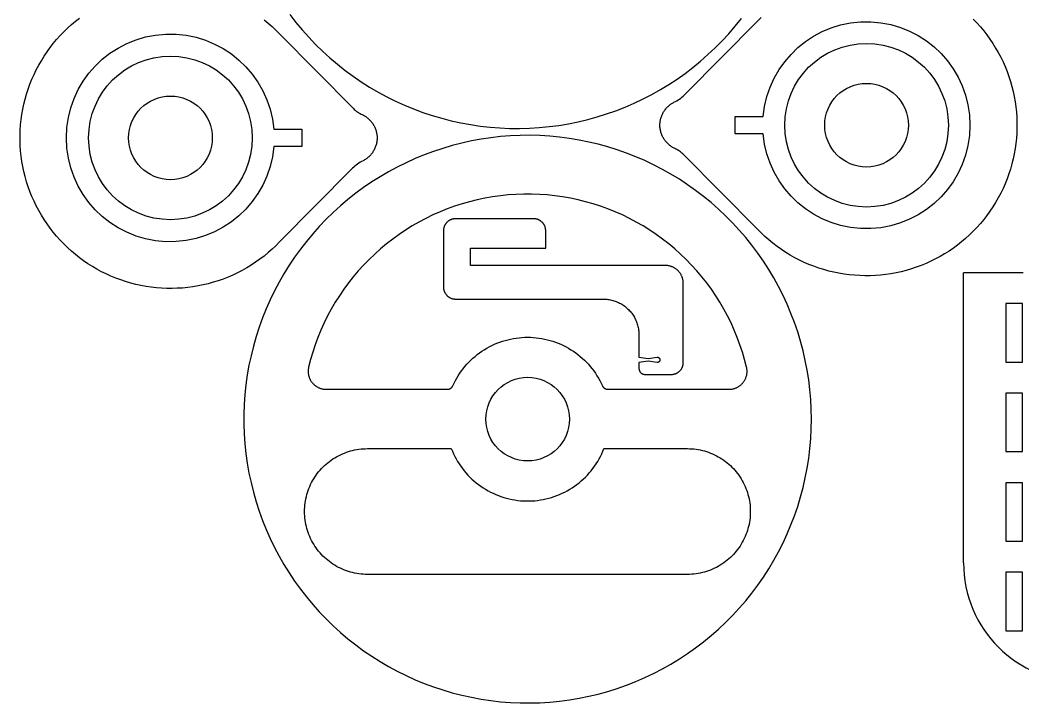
# Model space of a CAD drawing. Header units: millimetres. Extents: x 109 to 637, y -117 to 231.
# Drawn here: x 108.9 to 276.7, y -110.6 to 3.7 of the extents above; entities that cross this region are included whole.
import ezdxf

# ---------------------------------------------------------------- set-up
doc = ezdxf.new("R2010")
doc.units = ezdxf.units.MM
doc.header["$MEASUREMENT"] = 0
doc.layers.add('Default', color=18, linetype='Continuous', true_color=0x000000)

msp = doc.modelspace()

# ---------------------------------------------------------------- linework, layer by layer
for p, q in [((266.78, -87.11), (266.78, -38.61)), ((276.78, -38.61), (266.78, -38.61)), ((276.68, -43.71), (273.88, -43.71)), ((273.88, -43.71), (273.88, -53.51)), ((276.68, -53.51), (276.68, -43.71)), ((273.88, -53.51), (276.68, -53.51)), ((276.68, -58.71), (273.88, -58.71)), ((273.88, -58.71), (273.88, -68.51)), ((276.68, -68.51), (276.68, -58.71)), ((273.88, -68.51), (276.68, -68.51)), ((276.68, -73.71), (273.88, -73.71)), ((273.88, -73.71), (273.88, -83.51)), ((276.68, -83.51), (276.68, -73.71)), ((273.88, -83.51), (276.68, -83.51)), ((276.68, -88.71), (273.88, -88.71)), ((273.88, -88.71), (273.88, -98.51)), ((276.68, -98.51), (276.68, -88.71)), ((273.88, -98.51), (276.68, -98.51))]:
    msp.add_line(p, q)
msp.add_arc((286.78, -87.11), 20, 180, 270)
at = {"layer": 'Default'}
for p, q in [((154.02, 4.63), (155.03, 3.32)), ((228.57, 2.69), (229.6, 3.97)), ((155.03, 3.32), (156.09, 2.06)), ((156.09, 2.06), (157.19, 0.83)), ((227.49, 1.44), (228.57, 2.69)), ((157.19, 0.83), (158.33, -0.36)), ((225.21, -0.94), (226.37, 0.23)), ((226.37, 0.23), (227.49, 1.44)), ((158.33, -0.36), (159.51, -1.51)), ((159.51, -1.51), (160.73, -2.62)), ((224.01, -2.07), (225.21, -0.94)), ((160.73, -2.62), (161.99, -3.69)), ((221.49, -4.2), (222.77, -3.16)), ((222.77, -3.16), (224.01, -2.07)), ((161.99, -3.69), (163.28, -4.71)), ((163.28, -4.71), (164.61, -5.69)), ((220.18, -5.2), (221.49, -4.2)), ((164.61, -5.69), (165.97, -6.62)), ((165.97, -6.62), (167.36, -7.5)), ((217.46, -7.06), (218.83, -6.16)), ((218.83, -6.16), (220.18, -5.2)), ((167.36, -7.5), (168.79, -8.33)), ((168.79, -8.33), (170.24, -9.11)), ((214.61, -8.73), (216.05, -7.92)), ((216.05, -7.92), (217.46, -7.06)), ((170.24, -9.11), (171.72, -9.84)), ((171.72, -9.84), (173.22, -10.52)), ((211.66, -10.19), (213.15, -9.48)), ((213.15, -9.48), (214.61, -8.73)), ((173.22, -10.52), (174.74, -11.15)), ((174.74, -11.15), (176.29, -11.73)), ((176.29, -11.73), (177.85, -12.25)), ((207.05, -11.99), (208.61, -11.45)), ((208.61, -11.45), (210.14, -10.85)), ((210.14, -10.85), (211.66, -10.19)), ((177.85, -12.25), (179.44, -12.71)), ((179.44, -12.71), (181.03, -13.12)), ((181.03, -13.12), (182.64, -13.48)), ((200.67, -13.63), (202.29, -13.31)), ((202.29, -13.31), (203.89, -12.93)), ((203.89, -12.93), (205.48, -12.49)), ((205.48, -12.49), (207.05, -11.99)), ((182.64, -13.48), (184.26, -13.78)), ((184.26, -13.78), (185.89, -14.02)), ((185.89, -14.02), (187.53, -14.21)), ((187.53, -14.21), (189.18, -14.33)), ((189.18, -14.33), (190.82, -14.41)), ((190.82, -14.41), (192.47, -14.42)), ((192.47, -14.42), (194.12, -14.38)), ((194.12, -14.38), (195.77, -14.28)), ((195.77, -14.28), (197.41, -14.12)), ((197.41, -14.12), (199.04, -13.91)), ((199.04, -13.91), (200.67, -13.63)), ((184.41, -16.52), (182.8, -16.87)), ((186.03, -16.22), (184.41, -16.52)), ((187.66, -15.97), (186.03, -16.22)), ((189.3, -15.79), (187.66, -15.97)), ((190.94, -15.66), (189.3, -15.79)), ((192.59, -15.59), (190.94, -15.66)), ((194.24, -15.57), (192.59, -15.59)), ((195.89, -15.62), (194.24, -15.57)), ((197.53, -15.72), (195.89, -15.62)), ((199.17, -15.87), (197.53, -15.72)), ((200.81, -16.09), (199.17, -15.87)), ((202.43, -16.36), (200.81, -16.09)), ((204.05, -16.69), (202.43, -16.36)), ((205.65, -17.07), (204.05, -16.69)), ((178.05, -18.27), (176.51, -18.84)), ((179.62, -17.75), (178.05, -18.27)), ((181.2, -17.28), (179.62, -17.75)), ((182.8, -16.87), (181.2, -17.28)), ((207.24, -17.51), (205.65, -17.07)), ((208.82, -18), (207.24, -17.51)), ((210.37, -18.55), (208.82, -18)), ((174.98, -19.47), (173.48, -20.15)), ((176.51, -18.84), (174.98, -19.47)), ((211.91, -19.15), (210.37, -18.55)), ((213.42, -19.8), (211.91, -19.15)), ((214.91, -20.51), (213.42, -19.8)), ((170.55, -21.66), (169.13, -22.5)), ((172, -20.88), (170.55, -21.66)), ((173.48, -20.15), (172, -20.88)), ((216.38, -21.27), (214.91, -20.51)), ((217.81, -22.07), (216.38, -21.27)), ((167.74, -23.38), (166.37, -24.31)), ((169.13, -22.5), (167.74, -23.38)), ((219.22, -22.93), (217.81, -22.07)), ((220.6, -23.84), (219.22, -22.93)), ((166.37, -24.31), (165.05, -25.28)), ((221.95, -24.79), (220.6, -23.84)), ((223.26, -25.79), (221.95, -24.79)), ((163.75, -26.31), (162.49, -27.37)), ((165.05, -25.28), (163.75, -26.31)), ((184.12, -26.68), (182.86, -27.04)), ((185.39, -26.36), (184.12, -26.68)), ((186.67, -26.09), (185.39, -26.36)), ((187.96, -25.86), (186.67, -26.09)), ((189.26, -25.68), (187.96, -25.86)), ((190.56, -25.55), (189.26, -25.68)), ((191.86, -25.46), (190.56, -25.55)), ((193.17, -25.41), (191.86, -25.46)), ((194.48, -25.41), (193.17, -25.41)), ((195.79, -25.46), (194.48, -25.41)), ((197.09, -25.55), (195.79, -25.46)), ((198.4, -25.68), (197.09, -25.55)), ((199.69, -25.86), (198.4, -25.68)), ((200.98, -26.09), (199.69, -25.86)), ((202.26, -26.36), (200.98, -26.09)), ((203.53, -26.68), (202.26, -26.36)), ((204.79, -27.04), (203.53, -26.68)), ((224.53, -26.83), (223.26, -25.79)), ((225.77, -27.92), (224.53, -26.83)), ((161.27, -28.48), (160.09, -29.63)), ((162.49, -27.37), (161.27, -28.48)), ((179.17, -28.37), (177.97, -28.9)), ((180.38, -27.89), (179.17, -28.37)), ((181.61, -27.44), (180.38, -27.89)), ((182.86, -27.04), (181.61, -27.44)), ((206.04, -27.44), (204.79, -27.04)), ((207.27, -27.89), (206.04, -27.44)), ((208.48, -28.37), (207.27, -27.89)), ((209.68, -28.9), (208.48, -28.37)), ((226.97, -29.05), (225.77, -27.92)), ((160.09, -29.63), (158.95, -30.82)), ((175.64, -30.09), (174.5, -30.74)), ((176.8, -29.47), (175.64, -30.09)), ((177.97, -28.9), (176.8, -29.47)), ((210.86, -29.47), (209.68, -28.9)), ((212.01, -30.09), (210.86, -29.47)), ((213.15, -30.74), (212.01, -30.09)), ((228.13, -30.22), (226.97, -29.05)), ((158.95, -30.82), (157.85, -32.05)), ((173.39, -31.43), (172.3, -32.16)), ((174.5, -30.74), (173.39, -31.43)), ((214.26, -31.43), (213.15, -30.74)), ((215.35, -32.16), (214.26, -31.43)), ((229.25, -31.43), (228.13, -30.22)), ((230.33, -32.68), (229.25, -31.43)), ((156.8, -33.32), (155.79, -34.62)), ((157.85, -32.05), (156.8, -33.32)), ((171.24, -32.93), (170.21, -33.73)), ((172.3, -32.16), (171.24, -32.93)), ((216.41, -32.93), (215.35, -32.16)), ((217.44, -33.73), (216.41, -32.93)), ((231.36, -33.97), (230.33, -32.68)), ((155.79, -34.62), (154.82, -35.96)), ((169.2, -34.57), (168.23, -35.44)), ((170.21, -33.73), (169.2, -34.57)), ((218.45, -34.57), (217.44, -33.73)), ((219.42, -35.44), (218.45, -34.57)), ((232.35, -35.29), (231.36, -33.97)), ((154.82, -35.96), (153.91, -37.33)), ((167.28, -36.34), (166.37, -37.28)), ((168.23, -35.44), (167.28, -36.34)), ((220.37, -36.34), (219.42, -35.44)), ((221.28, -37.28), (220.37, -36.34)), ((233.29, -36.64), (232.35, -35.29)), ((234.19, -38.03), (233.29, -36.64)), ((153.91, -37.33), (153.04, -38.73)), ((165.49, -38.25), (164.65, -39.25)), ((166.37, -37.28), (165.49, -38.25)), ((222.16, -38.25), (221.28, -37.28)), ((223, -39.25), (222.16, -38.25)), ((235.03, -39.44), (234.19, -38.03)), ((152.22, -40.16), (151.45, -41.62)), ((153.04, -38.73), (152.22, -40.16)), ((163.84, -40.28), (163.06, -41.34)), ((164.65, -39.25), (163.84, -40.28)), ((223.81, -40.28), (223, -39.25)), ((224.59, -41.34), (223.81, -40.28)), ((235.83, -40.89), (235.03, -39.44)), ((151.45, -41.62), (150.73, -43.1)), ((163.06, -41.34), (162.33, -42.42)), ((225.33, -42.42), (224.59, -41.34)), ((236.57, -42.36), (235.83, -40.89)), ((150.73, -43.1), (150.06, -44.61)), ((161.63, -43.52), (160.97, -44.66)), ((162.33, -42.42), (161.63, -43.52)), ((226.02, -43.52), (225.33, -42.42)), ((226.68, -44.66), (226.02, -43.52)), ((237.26, -43.85), (236.57, -42.36)), ((150.06, -44.61), (149.45, -46.14)), ((160.97, -44.66), (160.35, -45.81)), ((227.3, -45.81), (226.68, -44.66)), ((237.9, -45.37), (237.26, -43.85)), ((149.45, -46.14), (148.89, -47.69)), ((159.77, -46.98), (159.23, -48.17)), ((160.35, -45.81), (159.77, -46.98)), ((227.88, -46.98), (227.3, -45.81)), ((228.42, -48.17), (227.88, -46.98)), ((238.49, -46.91), (237.9, -45.37)), ((239.03, -48.47), (238.49, -46.91)), ((148.89, -47.69), (148.38, -49.26)), ((159.23, -48.17), (158.73, -49.39)), ((228.92, -49.39), (228.42, -48.17)), ((239.51, -50.05), (239.03, -48.47)), ((148.38, -49.26), (147.93, -50.85)), ((158.73, -49.39), (158.28, -50.61)), ((188.7, -50.37), (189.15, -50.2)), ((189.15, -50.2), (189.6, -50.04)), ((189.6, -50.04), (190.05, -49.9)), ((190.05, -49.9), (190.52, -49.78)), ((190.52, -49.78), (190.98, -49.67)), ((190.98, -49.67), (191.45, -49.58)), ((191.45, -49.58), (191.92, -49.51)), ((191.92, -49.51), (192.4, -49.45)), ((192.4, -49.45), (192.87, -49.41)), ((192.87, -49.41), (193.35, -49.38)), ((193.35, -49.38), (193.83, -49.37)), ((193.83, -49.37), (194.3, -49.38)), ((194.3, -49.38), (194.78, -49.41)), ((194.78, -49.41), (195.26, -49.45)), ((195.26, -49.45), (195.73, -49.51)), ((195.73, -49.51), (196.2, -49.58)), ((196.2, -49.58), (196.67, -49.67)), ((196.67, -49.67), (197.14, -49.78)), ((197.14, -49.78), (197.6, -49.9)), ((197.6, -49.9), (198.05, -50.04)), ((198.05, -50.04), (198.5, -50.2)), ((198.5, -50.2), (198.95, -50.37)), ((229.37, -50.61), (228.92, -49.39)), ((239.93, -51.64), (239.51, -50.05)), ((147.93, -50.85), (147.53, -52.45)), ((157.87, -51.86), (157.5, -53.11)), ((158.28, -50.61), (157.87, -51.86)), ((185.4, -52.27), (185.78, -51.98)), ((185.78, -51.98), (186.17, -51.71)), ((186.17, -51.71), (186.58, -51.45)), ((186.58, -51.45), (186.98, -51.2)), ((186.98, -51.2), (187.4, -50.97)), ((187.4, -50.97), (187.83, -50.76)), ((187.83, -50.76), (188.26, -50.55)), ((188.26, -50.55), (188.7, -50.37)), ((198.95, -50.37), (199.39, -50.55)), ((199.39, -50.55), (199.82, -50.76)), ((199.82, -50.76), (200.25, -50.97)), ((200.25, -50.97), (200.67, -51.2)), ((200.67, -51.2), (201.08, -51.45)), ((201.08, -51.45), (201.48, -51.71)), ((201.48, -51.71), (201.87, -51.98)), ((201.87, -51.98), (202.25, -52.27)), ((229.78, -51.86), (229.37, -50.61)), ((230.15, -53.11), (229.78, -51.86)), ((240.3, -53.25), (239.93, -51.64)), ((147.53, -52.45), (147.19, -54.06)), ((157.5, -53.11), (157.17, -54.38)), ((183.66, -53.89), (183.98, -53.55)), ((183.98, -53.55), (184.32, -53.21)), ((184.32, -53.21), (184.67, -52.88)), ((184.67, -52.88), (185.03, -52.57)), ((185.03, -52.57), (185.4, -52.27)), ((202.25, -52.27), (202.62, -52.57)), ((202.62, -52.57), (202.98, -52.88)), ((202.98, -52.88), (203.33, -53.21)), ((203.33, -53.21), (203.67, -53.55)), ((203.67, -53.55), (204, -53.89)), ((230.48, -54.38), (230.15, -53.11)), ((240.61, -54.87), (240.3, -53.25)), ((147.19, -54.06), (146.9, -55.68)), ((157.1, -54.89), (157.09, -55)), ((157.09, -55), (157.09, -55.1)), ((157.09, -55.1), (157.1, -55.21)), ((157.11, -54.79), (157.1, -54.89)), ((157.1, -55.21), (157.1, -55.31)), ((157.1, -55.31), (157.11, -55.41)), ((157.12, -54.69), (157.11, -54.79)), ((157.13, -54.58), (157.12, -54.69)), ((157.15, -54.48), (157.13, -54.58)), ((157.17, -54.38), (157.15, -54.48)), ((182.48, -55.4), (182.75, -55.01)), ((182.75, -55.01), (183.04, -54.63)), ((183.04, -54.63), (183.34, -54.25)), ((183.34, -54.25), (183.66, -53.89)), ((204, -53.89), (204.31, -54.25)), ((204.31, -54.25), (204.61, -54.63)), ((204.61, -54.63), (204.9, -55.01)), ((204.9, -55.01), (205.17, -55.4)), ((230.5, -54.48), (230.48, -54.38)), ((230.52, -54.58), (230.5, -54.48)), ((230.53, -54.69), (230.52, -54.58)), ((230.54, -54.79), (230.53, -54.69)), ((230.55, -54.89), (230.54, -54.79)), ((230.54, -55.41), (230.55, -55.31)), ((230.56, -55), (230.55, -54.89)), ((230.55, -55.21), (230.56, -55.1)), ((230.55, -55.31), (230.55, -55.21)), ((230.56, -55.1), (230.56, -55)), ((240.87, -56.5), (240.61, -54.87)), ((146.9, -55.68), (146.68, -57.32)), ((157.11, -55.41), (157.13, -55.52)), ((157.13, -55.52), (157.14, -55.62)), ((157.14, -55.62), (157.17, -55.72)), ((157.17, -55.72), (157.19, -55.82)), ((157.19, -55.82), (157.22, -55.92)), ((157.22, -55.92), (157.25, -56.02)), ((157.25, -56.02), (157.28, -56.12)), ((157.28, -56.12), (157.32, -56.22)), ((157.32, -56.22), (157.36, -56.31)), ((157.36, -56.31), (157.41, -56.41)), ((157.41, -56.41), (157.45, -56.5)), ((157.45, -56.5), (157.51, -56.59)), ((157.51, -56.59), (157.56, -56.68)), ((157.56, -56.68), (157.62, -56.77)), ((157.62, -56.77), (157.68, -56.85)), ((157.68, -56.85), (157.74, -56.93)), ((157.74, -56.93), (157.81, -57.01)), ((157.81, -57.01), (157.88, -57.09)), ((181.31, -57.51), (181.52, -57.05)), ((181.52, -57.05), (181.74, -56.62)), ((181.74, -56.62), (181.97, -56.21)), ((181.97, -56.21), (182.22, -55.8)), ((182.22, -55.8), (182.48, -55.4)), ((205.17, -55.4), (205.43, -55.8)), ((205.43, -55.8), (205.68, -56.21)), ((205.68, -56.21), (205.91, -56.62)), ((205.91, -56.62), (206.13, -57.05)), ((206.13, -57.05), (206.35, -57.51)), ((229.78, -57.09), (229.84, -57.01)), ((229.84, -57.01), (229.91, -56.93)), ((229.91, -56.93), (229.97, -56.85)), ((229.97, -56.85), (230.03, -56.77)), ((230.03, -56.77), (230.09, -56.68)), ((230.09, -56.68), (230.15, -56.59)), ((230.15, -56.59), (230.2, -56.5)), ((230.2, -56.5), (230.24, -56.41)), ((230.24, -56.41), (230.29, -56.31)), ((230.29, -56.31), (230.33, -56.22)), ((230.33, -56.22), (230.37, -56.12)), ((230.37, -56.12), (230.4, -56.02)), ((230.4, -56.02), (230.43, -55.92)), ((230.43, -55.92), (230.46, -55.82)), ((230.46, -55.82), (230.49, -55.72)), ((230.49, -55.72), (230.51, -55.62)), ((230.51, -55.62), (230.52, -55.52)), ((230.52, -55.52), (230.54, -55.41)), ((241.07, -58.13), (240.87, -56.5)), ((146.68, -57.32), (146.5, -58.96)), ((157.88, -57.09), (157.95, -57.17)), ((157.95, -57.17), (158.02, -57.24)), ((158.02, -57.24), (158.1, -57.31)), ((158.1, -57.31), (158.18, -57.38)), ((158.18, -57.38), (158.26, -57.44)), ((158.26, -57.44), (158.34, -57.51)), ((158.34, -57.51), (158.43, -57.57)), ((158.43, -57.57), (158.51, -57.62)), ((158.51, -57.62), (158.6, -57.68)), ((158.6, -57.68), (158.69, -57.73)), ((158.69, -57.73), (158.79, -57.77)), ((158.79, -57.77), (158.88, -57.82)), ((158.88, -57.82), (158.98, -57.86)), ((158.98, -57.86), (159.07, -57.89)), ((159.07, -57.89), (159.17, -57.93)), ((159.17, -57.93), (159.27, -57.96)), ((159.27, -57.96), (159.37, -57.98)), ((159.37, -57.98), (159.47, -58.01)), ((159.47, -58.01), (159.58, -58.03)), ((159.58, -58.03), (159.68, -58.04)), ((159.68, -58.04), (159.78, -58.06)), ((159.78, -58.06), (159.89, -58.07)), ((159.89, -58.07), (159.99, -58.07)), ((159.99, -58.07), (160.09, -58.07)), ((160.09, -58.07), (180.41, -58.07)), ((180.41, -58.07), (180.44, -58.07)), ((180.44, -58.07), (180.48, -58.07)), ((180.48, -58.07), (180.51, -58.07)), ((180.51, -58.07), (180.55, -58.06)), ((180.55, -58.06), (180.58, -58.06)), ((180.58, -58.06), (180.61, -58.05)), ((180.61, -58.05), (180.65, -58.04)), ((180.65, -58.04), (180.68, -58.03)), ((180.68, -58.03), (180.72, -58.02)), ((180.72, -58.02), (180.75, -58.01)), ((180.75, -58.01), (180.78, -58)), ((180.78, -58), (180.81, -57.99)), ((180.81, -57.99), (180.84, -57.97)), ((180.84, -57.97), (180.88, -57.96)), ((180.88, -57.96), (180.91, -57.94)), ((180.91, -57.94), (180.94, -57.92)), ((180.94, -57.92), (180.97, -57.9)), ((180.97, -57.9), (180.99, -57.88)), ((180.99, -57.88), (181.02, -57.86)), ((181.02, -57.86), (181.05, -57.84)), ((181.05, -57.84), (181.08, -57.82)), ((181.08, -57.82), (181.1, -57.79)), ((181.1, -57.79), (181.13, -57.77)), ((181.13, -57.77), (181.15, -57.74)), ((181.15, -57.74), (181.17, -57.72)), ((181.17, -57.72), (181.19, -57.69)), ((181.19, -57.69), (181.22, -57.66)), ((181.22, -57.66), (181.24, -57.63)), ((181.24, -57.63), (181.25, -57.6)), ((181.25, -57.6), (181.27, -57.57)), ((181.27, -57.57), (181.29, -57.54)), ((181.29, -57.54), (181.31, -57.51)), ((206.35, -57.51), (206.36, -57.54)), ((206.36, -57.54), (206.38, -57.57)), ((206.38, -57.57), (206.4, -57.6)), ((206.4, -57.6), (206.42, -57.63)), ((206.42, -57.63), (206.44, -57.66)), ((206.44, -57.66), (206.46, -57.69)), ((206.46, -57.69), (206.48, -57.72)), ((206.48, -57.72), (206.5, -57.74)), ((206.5, -57.74), (206.53, -57.77)), ((206.53, -57.77), (206.55, -57.79)), ((206.55, -57.79), (206.58, -57.82)), ((206.58, -57.82), (206.6, -57.84)), ((206.6, -57.84), (206.63, -57.86)), ((206.63, -57.86), (206.66, -57.88)), ((206.66, -57.88), (206.69, -57.9)), ((206.69, -57.9), (206.71, -57.92)), ((206.71, -57.92), (206.74, -57.94)), ((206.74, -57.94), (206.78, -57.96)), ((206.78, -57.96), (206.81, -57.97)), ((206.81, -57.97), (206.84, -57.99)), ((206.84, -57.99), (206.87, -58)), ((206.87, -58), (206.9, -58.01)), ((206.9, -58.01), (206.94, -58.02)), ((206.94, -58.02), (206.97, -58.03)), ((206.97, -58.03), (207, -58.04)), ((207, -58.04), (207.04, -58.05)), ((207.04, -58.05), (207.07, -58.06)), ((207.07, -58.06), (207.11, -58.06)), ((207.11, -58.06), (207.14, -58.07)), ((207.14, -58.07), (207.17, -58.07)), ((207.17, -58.07), (207.21, -58.07)), ((207.21, -58.07), (207.24, -58.07)), ((207.24, -58.07), (227.56, -58.07)), ((227.56, -58.07), (227.66, -58.07)), ((227.66, -58.07), (227.77, -58.07)), ((227.77, -58.07), (227.87, -58.06)), ((227.87, -58.06), (227.97, -58.04)), ((227.97, -58.04), (228.08, -58.03)), ((228.08, -58.03), (228.18, -58.01)), ((228.18, -58.01), (228.28, -57.98)), ((228.28, -57.98), (228.38, -57.96)), ((228.38, -57.96), (228.48, -57.93)), ((228.48, -57.93), (228.58, -57.89)), ((228.58, -57.89), (228.67, -57.86)), ((228.67, -57.86), (228.77, -57.82)), ((228.77, -57.82), (228.86, -57.77)), ((228.86, -57.77), (228.96, -57.73)), ((228.96, -57.73), (229.05, -57.68)), ((229.05, -57.68), (229.14, -57.62)), ((229.14, -57.62), (229.23, -57.57)), ((229.23, -57.57), (229.31, -57.51)), ((229.31, -57.51), (229.39, -57.44)), ((229.39, -57.44), (229.48, -57.38)), ((229.48, -57.38), (229.55, -57.31)), ((229.55, -57.31), (229.63, -57.24)), ((229.63, -57.24), (229.7, -57.17)), ((229.7, -57.17), (229.78, -57.09)), ((241.21, -59.78), (241.07, -58.13)), ((146.5, -58.96), (146.39, -60.6)), ((241.3, -61.42), (241.21, -59.78)), ((146.39, -60.6), (146.33, -62.25)), ((241.33, -63.07), (241.3, -61.42)), ((146.33, -62.25), (146.33, -63.9)), ((241.3, -64.72), (241.33, -63.07)), ((146.33, -63.9), (146.39, -65.54)), ((241.21, -66.37), (241.3, -64.72)), ((146.39, -65.54), (146.5, -67.19)), ((241.07, -68.01), (241.21, -66.37)), ((146.5, -67.19), (146.68, -68.83)), ((162.82, -68.88), (163.16, -68.75)), ((163.16, -68.75), (163.49, -68.62)), ((163.49, -68.62), (163.83, -68.5)), ((163.83, -68.5), (164.18, -68.4)), ((164.18, -68.4), (164.52, -68.31)), ((164.52, -68.31), (164.87, -68.23)), ((164.87, -68.23), (165.23, -68.16)), ((165.23, -68.16), (165.58, -68.11)), ((165.58, -68.11), (165.94, -68.07)), ((165.94, -68.07), (166.3, -68.04)), ((166.3, -68.04), (166.66, -68.02)), ((166.66, -68.02), (167.02, -68.01)), ((167.02, -68.01), (181.05, -68.01)), ((181.05, -68.01), (181.23, -68.45)), ((181.23, -68.45), (181.42, -68.89)), ((206.23, -68.89), (206.42, -68.45)), ((206.42, -68.45), (206.6, -68.01)), ((206.6, -68.01), (220.58, -68.01)), ((220.58, -68.01), (220.94, -68.02)), ((220.94, -68.02), (221.3, -68.04)), ((221.3, -68.04), (221.66, -68.07)), ((221.66, -68.07), (222.01, -68.11)), ((222.01, -68.11), (222.37, -68.16)), ((222.37, -68.16), (222.72, -68.23)), ((222.72, -68.23), (223.07, -68.31)), ((223.07, -68.31), (223.42, -68.4)), ((223.42, -68.4), (223.76, -68.5)), ((223.76, -68.5), (224.1, -68.62)), ((224.1, -68.62), (224.44, -68.75)), ((224.44, -68.75), (224.77, -68.88)), ((240.87, -69.65), (241.07, -68.01)), ((146.68, -68.83), (146.9, -70.46)), ((146.9, -70.46), (147.19, -72.09)), ((160.1, -70.6), (160.37, -70.37)), ((160.37, -70.37), (160.66, -70.15)), ((160.66, -70.15), (160.95, -69.94)), ((160.95, -69.94), (161.24, -69.74)), ((161.24, -69.74), (161.55, -69.54)), ((161.55, -69.54), (161.86, -69.36)), ((161.86, -69.36), (162.17, -69.19)), ((162.17, -69.19), (162.5, -69.03)), ((162.5, -69.03), (162.82, -68.88)), ((181.42, -68.89), (181.63, -69.32)), ((181.63, -69.32), (181.86, -69.74)), ((181.86, -69.74), (182.1, -70.15)), ((182.1, -70.15), (182.35, -70.56)), ((205.3, -70.56), (205.55, -70.15)), ((205.55, -70.15), (205.79, -69.74)), ((205.79, -69.74), (206.02, -69.32)), ((206.02, -69.32), (206.23, -68.89)), ((224.77, -68.88), (225.1, -69.03)), ((225.1, -69.03), (225.42, -69.19)), ((225.42, -69.19), (225.74, -69.36)), ((225.74, -69.36), (226.05, -69.54)), ((226.05, -69.54), (226.35, -69.74)), ((226.35, -69.74), (226.65, -69.94)), ((226.65, -69.94), (226.94, -70.15)), ((226.94, -70.15), (227.22, -70.37)), ((227.22, -70.37), (227.5, -70.6)), ((240.61, -71.28), (240.87, -69.65)), ((147.19, -72.09), (147.53, -73.7)), ((158.63, -72.18), (158.85, -71.89)), ((158.85, -71.89), (159.08, -71.62)), ((159.08, -71.62), (159.32, -71.35)), ((159.32, -71.35), (159.57, -71.09)), ((159.57, -71.09), (159.83, -70.84)), ((159.83, -70.84), (160.1, -70.6)), ((182.35, -70.56), (182.62, -70.95)), ((182.62, -70.95), (182.9, -71.34)), ((182.9, -71.34), (183.19, -71.71)), ((183.19, -71.71), (183.5, -72.08)), ((183.5, -72.08), (183.82, -72.43)), ((203.83, -72.43), (204.15, -72.08)), ((204.15, -72.08), (204.46, -71.71)), ((204.46, -71.71), (204.75, -71.34)), ((204.75, -71.34), (205.03, -70.95)), ((205.03, -70.95), (205.3, -70.56)), ((227.5, -70.6), (227.76, -70.84)), ((227.76, -70.84), (228.02, -71.09)), ((228.02, -71.09), (228.27, -71.35)), ((228.27, -71.35), (228.51, -71.62)), ((228.51, -71.62), (228.74, -71.89)), ((228.74, -71.89), (228.97, -72.18)), ((240.3, -72.89), (240.61, -71.28)), ((147.53, -73.7), (147.93, -75.3)), ((157.51, -74.02), (157.67, -73.69)), ((157.67, -73.69), (157.84, -73.38)), ((157.84, -73.38), (158.02, -73.07)), ((158.02, -73.07), (158.22, -72.76)), ((158.22, -72.76), (158.42, -72.47)), ((158.42, -72.47), (158.63, -72.18)), ((183.82, -72.43), (184.15, -72.77)), ((184.15, -72.77), (184.5, -73.1)), ((202.06, -74.02), (202.43, -73.73)), ((202.43, -73.73), (202.8, -73.42)), ((202.8, -73.42), (203.15, -73.1)), ((203.15, -73.1), (203.5, -72.77)), ((203.5, -72.77), (203.83, -72.43)), ((228.97, -72.18), (229.18, -72.47)), ((229.18, -72.47), (229.38, -72.76)), ((229.38, -72.76), (229.57, -73.07)), ((229.57, -73.07), (229.75, -73.38)), ((229.75, -73.38), (229.92, -73.69)), ((229.92, -73.69), (230.08, -74.02)), ((239.93, -74.5), (240.3, -72.89)), ((147.93, -75.3), (148.38, -76.89)), ((156.88, -75.7), (156.98, -75.35)), ((156.98, -75.35), (157.1, -75.01)), ((157.1, -75.01), (157.23, -74.68)), ((157.23, -74.68), (157.36, -74.34)), ((157.36, -74.34), (157.51, -74.02)), ((185.6, -74.02), (185.98, -74.3)), ((185.98, -74.3), (186.38, -74.57)), ((186.38, -74.57), (186.78, -74.82)), ((186.78, -74.82), (187.2, -75.06)), ((187.2, -75.06), (187.62, -75.28)), ((187.62, -75.28), (188.05, -75.49)), ((188.05, -75.49), (188.48, -75.69)), ((199.17, -75.69), (199.6, -75.49)), ((199.6, -75.49), (200.03, -75.28)), ((200.03, -75.28), (200.46, -75.06)), ((200.46, -75.06), (200.87, -74.82)), ((200.87, -74.82), (201.27, -74.57)), ((201.27, -74.57), (201.67, -74.3)), ((201.67, -74.3), (202.06, -74.02)), ((230.08, -74.02), (230.23, -74.34)), ((230.23, -74.34), (230.37, -74.68)), ((230.37, -74.68), (230.5, -75.01)), ((230.5, -75.01), (230.61, -75.35)), ((230.61, -75.35), (230.71, -75.7)), ((239.51, -76.09), (239.93, -74.5)), ((148.38, -76.89), (148.89, -78.45)), ((156.55, -77.46), (156.59, -77.1)), ((156.59, -77.1), (156.64, -76.75)), ((156.64, -76.75), (156.71, -76.39)), ((156.71, -76.39), (156.79, -76.04)), ((156.79, -76.04), (156.88, -75.7)), ((188.48, -75.69), (188.93, -75.87)), ((188.93, -75.87), (189.37, -76.03)), ((189.37, -76.03), (189.83, -76.18)), ((189.83, -76.18), (190.29, -76.31)), ((190.29, -76.31), (190.75, -76.42)), ((190.75, -76.42), (191.22, -76.52)), ((191.22, -76.52), (191.69, -76.6)), ((191.69, -76.6), (192.16, -76.67)), ((192.16, -76.67), (192.63, -76.72)), ((192.63, -76.72), (193.11, -76.75)), ((193.11, -76.75), (193.59, -76.77)), ((193.59, -76.77), (194.06, -76.77)), ((194.06, -76.77), (194.54, -76.75)), ((194.54, -76.75), (195.02, -76.72)), ((195.02, -76.72), (195.49, -76.67)), ((195.49, -76.67), (195.96, -76.6)), ((195.96, -76.6), (196.43, -76.52)), ((196.43, -76.52), (196.9, -76.42)), ((196.9, -76.42), (197.36, -76.31)), ((197.36, -76.31), (197.82, -76.18)), ((197.82, -76.18), (198.28, -76.03)), ((198.28, -76.03), (198.73, -75.87)), ((198.73, -75.87), (199.17, -75.69)), ((230.71, -75.7), (230.81, -76.04)), ((230.81, -76.04), (230.88, -76.39)), ((230.88, -76.39), (230.95, -76.75)), ((230.95, -76.75), (231.01, -77.1)), ((231.01, -77.1), (231.05, -77.46)), ((239.03, -77.67), (239.51, -76.09)), ((148.89, -78.45), (149.45, -80.01)), ((156.49, -78.54), (156.5, -78.18)), ((156.5, -78.9), (156.49, -78.54)), ((156.5, -78.18), (156.52, -77.82)), ((156.52, -77.82), (156.55, -77.46)), ((231.05, -77.46), (231.08, -77.82)), ((231.08, -77.82), (231.1, -78.18)), ((231.1, -78.18), (231.1, -78.54)), ((231.1, -78.54), (231.1, -78.9)), ((238.49, -79.23), (239.03, -77.67)), ((149.45, -80.01), (150.06, -81.54)), ((156.52, -79.25), (156.5, -78.9)), ((156.55, -79.61), (156.52, -79.25)), ((156.59, -79.97), (156.55, -79.61)), ((156.64, -80.32), (156.59, -79.97)), ((156.71, -80.68), (156.64, -80.32)), ((230.95, -80.32), (230.88, -80.68)), ((231.01, -79.97), (230.95, -80.32)), ((231.05, -79.61), (231.01, -79.97)), ((231.08, -79.25), (231.05, -79.61)), ((231.1, -78.9), (231.08, -79.25)), ((237.9, -80.77), (238.49, -79.23)), ((150.06, -81.54), (150.73, -83.04)), ((156.79, -81.03), (156.71, -80.68)), ((156.88, -81.38), (156.79, -81.03)), ((156.98, -81.72), (156.88, -81.38)), ((157.1, -82.06), (156.98, -81.72)), ((157.23, -82.4), (157.1, -82.06)), ((230.5, -82.06), (230.37, -82.4)), ((230.61, -81.72), (230.5, -82.06)), ((230.71, -81.38), (230.61, -81.72)), ((230.81, -81.03), (230.71, -81.38)), ((230.88, -80.68), (230.81, -81.03)), ((237.26, -82.29), (237.9, -80.77)), ((150.73, -83.04), (151.45, -84.53)), ((157.36, -82.73), (157.23, -82.4)), ((157.51, -83.06), (157.36, -82.73)), ((157.67, -83.38), (157.51, -83.06)), ((157.84, -83.69), (157.67, -83.38)), ((158.02, -84), (157.84, -83.69)), ((229.75, -83.69), (229.57, -84)), ((229.92, -83.38), (229.75, -83.69)), ((230.08, -83.06), (229.92, -83.38)), ((230.23, -82.73), (230.08, -83.06)), ((230.37, -82.4), (230.23, -82.73)), ((235.83, -85.26), (236.57, -83.79)), ((236.57, -83.79), (237.26, -82.29)), ((151.45, -84.53), (152.22, -85.98)), ((158.22, -84.31), (158.02, -84)), ((158.42, -84.61), (158.22, -84.31)), ((158.63, -84.9), (158.42, -84.61)), ((158.85, -85.18), (158.63, -84.9)), ((159.08, -85.45), (158.85, -85.18)), ((159.32, -85.72), (159.08, -85.45)), ((228.51, -85.45), (228.27, -85.72)), ((228.74, -85.18), (228.51, -85.45)), ((228.97, -84.9), (228.74, -85.18)), ((229.18, -84.61), (228.97, -84.9)), ((229.38, -84.31), (229.18, -84.61)), ((229.57, -84), (229.38, -84.31)), ((235.03, -86.7), (235.83, -85.26)), ((152.22, -85.98), (153.04, -87.42)), ((159.57, -85.98), (159.32, -85.72)), ((159.83, -86.23), (159.57, -85.98)), ((160.1, -86.47), (159.83, -86.23)), ((160.37, -86.7), (160.1, -86.47)), ((160.66, -86.92), (160.37, -86.7)), ((160.95, -87.13), (160.66, -86.92)), ((161.24, -87.34), (160.95, -87.13)), ((226.65, -87.13), (226.35, -87.34)), ((226.94, -86.92), (226.65, -87.13)), ((227.22, -86.7), (226.94, -86.92)), ((227.5, -86.47), (227.22, -86.7)), ((227.76, -86.23), (227.5, -86.47)), ((228.02, -85.98), (227.76, -86.23)), ((228.27, -85.72), (228.02, -85.98)), ((234.19, -88.12), (235.03, -86.7)), ((153.04, -87.42), (153.91, -88.82)), ((153.91, -88.82), (154.82, -90.19)), ((161.55, -87.53), (161.24, -87.34)), ((161.86, -87.71), (161.55, -87.53)), ((162.17, -87.88), (161.86, -87.71)), ((162.5, -88.04), (162.17, -87.88)), ((162.82, -88.19), (162.5, -88.04)), ((163.16, -88.33), (162.82, -88.19)), ((163.49, -88.45), (163.16, -88.33)), ((163.83, -88.57), (163.49, -88.45)), ((164.18, -88.67), (163.83, -88.57)), ((164.52, -88.76), (164.18, -88.67)), ((164.87, -88.84), (164.52, -88.76)), ((165.23, -88.91), (164.87, -88.84)), ((165.58, -88.96), (165.23, -88.91)), ((222.37, -88.91), (222.01, -88.96)), ((222.72, -88.84), (222.37, -88.91)), ((223.07, -88.76), (222.72, -88.84)), ((223.42, -88.67), (223.07, -88.76)), ((223.76, -88.57), (223.42, -88.67)), ((224.1, -88.45), (223.76, -88.57)), ((224.44, -88.33), (224.1, -88.45)), ((224.77, -88.19), (224.44, -88.33)), ((225.1, -88.04), (224.77, -88.19)), ((225.42, -87.88), (225.1, -88.04)), ((225.74, -87.71), (225.42, -87.88)), ((226.05, -87.53), (225.74, -87.71)), ((226.35, -87.34), (226.05, -87.53)), ((233.29, -89.5), (234.19, -88.12)), ((154.82, -90.19), (155.79, -91.52)), ((165.94, -89.01), (165.58, -88.96)), ((166.3, -89.04), (165.94, -89.01)), ((166.66, -89.05), (166.3, -89.04)), ((167.02, -89.06), (166.66, -89.05)), ((220.58, -89.06), (167.02, -89.06)), ((220.94, -89.05), (220.58, -89.06)), ((221.3, -89.04), (220.94, -89.05)), ((221.66, -89.01), (221.3, -89.04)), ((222.01, -88.96), (221.66, -89.01)), ((232.35, -90.86), (233.29, -89.5)), ((155.79, -91.52), (156.8, -92.83)), ((230.33, -93.46), (231.36, -92.18)), ((231.36, -92.18), (232.35, -90.86)), ((156.8, -92.83), (157.85, -94.09)), ((229.25, -94.71), (230.33, -93.46)), ((157.85, -94.09), (158.95, -95.32)), ((158.95, -95.32), (160.09, -96.51)), ((228.13, -95.92), (229.25, -94.71)), ((160.09, -96.51), (161.27, -97.66)), ((225.77, -98.22), (226.97, -97.09)), ((226.97, -97.09), (228.13, -95.92)), ((161.27, -97.66), (162.49, -98.77)), ((162.49, -98.77), (163.75, -99.84)), ((224.53, -99.31), (225.77, -98.22)), ((163.75, -99.84), (165.05, -100.86)), ((221.95, -101.35), (223.26, -100.36)), ((223.26, -100.36), (224.53, -99.31)), ((165.05, -100.86), (166.37, -101.84)), ((166.37, -101.84), (167.74, -102.77)), ((219.22, -103.21), (220.6, -102.31)), ((220.6, -102.31), (221.95, -101.35)), ((167.74, -102.77), (169.13, -103.65)), ((169.13, -103.65), (170.55, -104.48)), ((217.81, -104.07), (219.22, -103.21)), ((170.55, -104.48), (172, -105.26)), ((172, -105.26), (173.48, -106)), ((213.42, -106.34), (214.91, -105.64)), ((214.91, -105.64), (216.38, -104.88)), ((216.38, -104.88), (217.81, -104.07)), ((173.48, -106), (174.98, -106.68)), ((174.98, -106.68), (176.51, -107.3)), ((176.51, -107.3), (178.05, -107.88)), ((210.37, -107.6), (211.91, -107)), ((211.91, -107), (213.42, -106.34)), ((178.05, -107.88), (179.62, -108.4)), ((179.62, -108.4), (181.2, -108.86)), ((181.2, -108.86), (182.8, -109.27)), ((204.05, -109.46), (205.65, -109.08)), ((205.65, -109.08), (207.24, -108.64)), ((207.24, -108.64), (208.82, -108.14)), ((208.82, -108.14), (210.37, -107.6)), ((182.8, -109.27), (184.41, -109.63)), ((184.41, -109.63), (186.03, -109.93)), ((186.03, -109.93), (187.66, -110.17)), ((187.66, -110.17), (189.3, -110.36)), ((189.3, -110.36), (190.94, -110.48)), ((190.94, -110.48), (192.59, -110.56)), ((192.59, -110.56), (194.24, -110.57)), ((194.24, -110.57), (195.89, -110.53)), ((195.89, -110.53), (197.53, -110.43)), ((197.53, -110.43), (199.17, -110.27)), ((199.17, -110.27), (200.81, -110.06)), ((200.81, -110.06), (202.43, -109.79)), ((202.43, -109.79), (204.05, -109.46))]:
    msp.add_line(p, q, dxfattribs=at)
for points in [[(149.71, 3.76), (150.39, 3.21), (151.05, 2.63), (151.68, 2.03), (152.3, 1.41), (164.68, -11.11), (164.81, -11.23), (164.94, -11.35), (165.08, -11.46), (165.21, -11.56), (165.35, -11.66), (165.5, -11.76), (165.65, -11.85), (165.8, -11.93), (165.95, -12.01), (166.11, -12.09), (166.24, -12.15), (166.38, -12.22), (166.5, -12.29), (166.63, -12.37), (166.76, -12.45), (166.88, -12.54), (166.99, -12.63), (167.11, -12.72), (167.22, -12.82), (167.33, -12.92), (167.43, -13.03), (167.53, -13.14), (167.63, -13.25), (167.72, -13.36), (167.81, -13.48), (167.9, -13.6), (167.98, -13.73), (168.05, -13.86), (168.13, -13.99), (168.19, -14.12), (168.26, -14.25), (168.31, -14.39), (168.37, -14.53), (168.42, -14.67), (168.46, -14.81), (168.5, -14.95), (168.53, -15.1), (168.56, -15.24), (168.58, -15.39), (168.6, -15.54), (168.62, -15.68), (168.63, -15.83), (168.63, -15.98), (168.63, -16.13), (168.62, -16.28), (168.61, -16.42), (168.59, -16.57), (168.57, -16.72), (168.54, -16.86), (168.51, -17.01), (168.47, -17.15), (168.43, -17.29), (168.38, -17.44), (168.33, -17.57), (168.28, -17.71), (168.21, -17.85), (168.15, -17.98), (168.08, -18.11), (168, -18.24), (167.92, -18.36), (167.84, -18.49), (167.75, -18.61), (167.66, -18.72), (167.57, -18.84), (167.47, -18.95), (167.36, -19.05), (167.26, -19.15), (167.15, -19.25), (167.03, -19.35), (166.92, -19.44), (166.8, -19.53), (166.67, -19.61), (166.55, -19.69), (166.42, -19.76), (166.29, -19.83), (166.05, -19.96), (165.82, -20.09), (165.59, -20.24), (165.37, -20.39), (165.15, -20.54), (164.93, -20.71), (164.73, -20.88), (164.53, -21.06), (164.33, -21.24), (152.3, -33.41), (151.68, -34.04), (151.05, -34.64), (150.39, -35.21), (149.71, -35.77), (149.02, -36.3), (148.3, -36.81), (147.57, -37.29), (146.82, -37.74), (146.06, -38.17), (145.29, -38.58), (144.49, -38.95), (143.69, -39.3), (142.88, -39.62), (142.05, -39.91), (141.22, -40.17), (140.37, -40.41), (139.52, -40.61), (138.66, -40.79), (137.8, -40.93), (136.93, -41.04), (136.06, -41.13), (135.19, -41.18), (134.31, -41.21), (133.44, -41.2), (132.56, -41.16), (131.69, -41.09), (130.82, -41), (129.96, -40.87), (129.09, -40.71), (128.24, -40.52), (127.39, -40.3), (126.55, -40.06), (125.72, -39.78), (124.9, -39.48), (124.09, -39.15), (123.29, -38.78), (122.51, -38.4), (121.74, -37.98), (120.98, -37.54), (120.24, -37.07), (119.52, -36.58), (118.81, -36.06), (118.13, -35.52), (117.46, -34.95), (116.81, -34.37), (116.18, -33.75), (115.58, -33.12), (114.99, -32.47), (114.43, -31.8), (113.9, -31.11), (113.39, -30.4), (112.9, -29.67), (112.44, -28.93), (112, -28.17), (111.59, -27.39), (111.21, -26.61), (110.86, -25.8), (110.53, -24.99), (110.23, -24.17), (109.96, -23.34), (109.72, -22.49), (109.51, -21.65), (109.33, -20.79), (109.18, -19.93), (109.06, -19.06), (108.97, -18.19), (108.91, -17.32), (108.88, -16.44), (108.88, -15.57), (108.91, -14.69), (108.97, -13.82), (109.06, -12.95), (109.18, -12.08), (109.33, -11.22), (109.51, -10.36), (109.72, -9.51), (109.96, -8.67), (110.23, -7.84), (110.53, -7.02), (110.86, -6.2), (111.21, -5.4), (111.59, -4.62), (112, -3.84), (112.44, -3.08), (112.9, -2.34), (113.39, -1.61), (113.9, -0.9), (114.43, -0.21), (114.99, 0.46), (115.58, 1.11), (116.18, 1.75), (116.81, 2.36), (117.46, 2.95), (118.13, 3.51), (118.81, 4.05)], [(268.41, 3.87), (269.02, 3.24), (269.6, 2.59), (270.16, 1.92), (270.7, 1.22), (271.21, 0.52), (271.7, -0.21), (272.16, -0.96), (272.6, -1.71), (273.01, -2.49), (273.39, -3.28), (273.74, -4.08), (274.07, -4.89), (274.37, -5.71), (274.64, -6.54), (274.88, -7.39), (275.09, -8.24), (275.27, -9.09), (275.42, -9.95), (275.54, -10.82), (275.63, -11.69), (275.69, -12.56), (275.72, -13.44), (275.72, -14.31), (275.69, -15.19), (275.63, -16.06), (275.54, -16.93), (275.42, -17.8), (275.27, -18.66), (275.09, -19.52), (274.88, -20.37), (274.64, -21.21), (274.37, -22.04), (274.07, -22.87), (273.74, -23.68), (273.39, -24.48), (273.01, -25.27), (272.6, -26.04), (272.16, -26.8), (271.7, -27.54), (271.21, -28.27), (270.7, -28.98), (270.16, -29.67), (269.6, -30.34), (269.02, -31), (268.41, -31.63), (267.79, -32.24), (267.14, -32.83), (266.47, -33.39), (265.78, -33.93), (265.08, -34.45), (264.36, -34.94), (263.62, -35.41), (262.86, -35.85), (262.09, -36.27), (261.3, -36.66), (260.51, -37.02), (259.7, -37.35), (258.88, -37.66), (258.05, -37.93), (257.21, -38.18), (256.36, -38.4), (255.5, -38.58), (254.64, -38.74), (253.78, -38.87), (252.91, -38.97), (252.03, -39.03), (251.16, -39.07), (250.29, -39.08), (249.41, -39.06), (248.54, -39), (247.67, -38.92), (246.8, -38.8), (245.93, -38.66), (245.08, -38.48), (244.23, -38.28), (243.38, -38.05), (242.55, -37.78), (241.72, -37.49), (240.91, -37.17), (240.1, -36.83), (239.31, -36.45), (238.54, -36.05), (237.77, -35.62), (237.03, -35.16), (236.3, -34.68), (235.58, -34.17), (234.89, -33.64), (234.21, -33.09), (233.55, -32.51), (232.91, -31.91), (232.3, -31.29), (219.91, -18.77), (219.79, -18.65), (219.66, -18.54), (219.52, -18.42), (219.39, -18.32), (219.24, -18.22), (219.1, -18.12), (218.95, -18.03), (218.8, -17.95), (218.65, -17.87), (218.49, -17.79), (218.35, -17.73), (218.22, -17.66), (218.09, -17.59), (217.97, -17.51), (217.84, -17.43), (217.72, -17.34), (217.6, -17.25), (217.49, -17.16), (217.38, -17.06), (217.27, -16.96), (217.17, -16.85), (217.06, -16.74), (216.97, -16.63), (216.87, -16.52), (216.79, -16.4), (216.7, -16.28), (216.62, -16.15), (216.54, -16.02), (216.47, -15.9), (216.4, -15.76), (216.34, -15.63), (216.28, -15.49), (216.23, -15.35), (216.18, -15.21), (216.14, -15.07), (216.1, -14.93), (216.07, -14.78), (216.04, -14.64), (216.01, -14.49), (215.99, -14.35), (215.98, -14.2), (215.97, -14.05), (215.97, -13.9), (215.97, -13.75), (215.98, -13.6), (215.99, -13.46), (216.01, -13.31), (216.03, -13.16), (216.06, -13.02), (216.09, -12.87), (216.13, -12.73), (216.17, -12.59), (216.21, -12.45), (216.27, -12.31), (216.32, -12.17), (216.38, -12.03), (216.45, -11.9), (216.52, -11.77), (216.59, -11.64), (216.67, -11.52), (216.76, -11.4), (216.85, -11.28), (216.94, -11.16), (217.03, -11.05), (217.13, -10.94), (217.24, -10.83), (217.34, -10.73), (217.45, -10.63), (217.57, -10.53), (217.68, -10.44), (217.8, -10.35), (217.93, -10.27), (218.05, -10.19), (218.18, -10.12), (218.31, -10.05), (218.55, -9.92), (218.78, -9.79), (219.01, -9.64), (219.23, -9.5), (219.45, -9.34), (219.66, -9.17), (219.87, -9), (220.07, -8.82), (220.27, -8.64), (232.3, 3.53), (232.91, 4.16)], [(184.5, -73.1), (184.85, -73.42), (185.22, -73.73), (185.6, -74.02)]]:
    msp.add_lwpolyline(points, dxfattribs=at)
for points in [[(228.55, -12.43), (233.17, -12.43), (233.27, -12.44, -24.016643), (233.27, -15.32), (233.17, -15.33), (228.55, -15.33)], [(156.05, -17.45), (151.43, -17.45), (151.33, -17.45, -24.016643), (151.33, -14.56), (151.43, -14.55), (156.05, -14.55)]]:
    msp.add_lwpolyline(points, format="xyb", close=True, dxfattribs=at)
msp.add_lwpolyline([(216.88, -37.36), (184.28, -37.36), (184.28, -34.46), (196.86, -34.46), (196.86, -31.54), (196.85, -31.47), (196.85, -31.4), (196.84, -31.33), (196.84, -31.26), (196.83, -31.2), (196.81, -31.13), (196.8, -31.06), (196.78, -31), (196.76, -30.93), (196.74, -30.87), (196.72, -30.8), (196.69, -30.74), (196.66, -30.68), (196.63, -30.62), (196.6, -30.56), (196.56, -30.5), (196.53, -30.44), (196.49, -30.38), (196.45, -30.33), (196.41, -30.27), (196.36, -30.22), (196.32, -30.17), (196.27, -30.12), (196.22, -30.08), (196.17, -30.03), (196.12, -29.99), (196.06, -29.94), (196.01, -29.9), (195.95, -29.86), (195.89, -29.83), (195.84, -29.79), (195.78, -29.76), (195.71, -29.73), (195.65, -29.7), (195.59, -29.68), (195.53, -29.65), (195.46, -29.63), (195.39, -29.61), (195.33, -29.59), (195.26, -29.58), (195.2, -29.57), (195.13, -29.56), (195.06, -29.55), (194.99, -29.54), (194.92, -29.54), (194.86, -29.54), (181.74, -29.54), (181.68, -29.54), (181.61, -29.54), (181.54, -29.55), (181.47, -29.56), (181.4, -29.57), (181.34, -29.58), (181.27, -29.59), (181.2, -29.61), (181.14, -29.63), (181.07, -29.65), (181.01, -29.68), (180.95, -29.7), (180.88, -29.73), (180.82, -29.76), (180.76, -29.79), (180.7, -29.83), (180.65, -29.86), (180.59, -29.9), (180.53, -29.94), (180.48, -29.99), (180.43, -30.03), (180.38, -30.08), (180.33, -30.12), (180.28, -30.17), (180.24, -30.22), (180.19, -30.27), (180.15, -30.33), (180.11, -30.38), (180.07, -30.44), (180.03, -30.5), (180, -30.56), (179.97, -30.62), (179.94, -30.68), (179.91, -30.74), (179.88, -30.8), (179.86, -30.87), (179.84, -30.93), (179.82, -31), (179.8, -31.06), (179.79, -31.13), (179.77, -31.2), (179.76, -31.26), (179.75, -31.33), (179.75, -31.4), (179.74, -31.47), (179.74, -31.54), (179.74, -40.97), (179.74, -41.04), (179.75, -41.11), (179.75, -41.18), (179.76, -41.25), (179.77, -41.31), (179.79, -41.38), (179.8, -41.45), (179.82, -41.51), (179.84, -41.58), (179.86, -41.64), (179.88, -41.71), (179.91, -41.77), (179.94, -41.83), (179.97, -41.89), (180, -41.95), (180.03, -42.01), (180.07, -42.07), (180.11, -42.13), (180.15, -42.18), (180.19, -42.24), (180.24, -42.29), (180.28, -42.34), (180.33, -42.39), (180.38, -42.44), (180.43, -42.48), (180.48, -42.53), (180.53, -42.57), (180.59, -42.61), (180.65, -42.65), (180.7, -42.68), (180.76, -42.72), (180.82, -42.75), (180.88, -42.78), (180.95, -42.81), (181.01, -42.84), (181.07, -42.86), (181.14, -42.88), (181.2, -42.9), (181.27, -42.92), (181.34, -42.93), (181.4, -42.95), (181.47, -42.96), (181.54, -42.96), (181.61, -42.97), (181.68, -42.97), (181.74, -42.97), (206.46, -42.97), (206.66, -42.98), (206.87, -42.99), (207.07, -43.01), (207.27, -43.03), (207.48, -43.06), (207.68, -43.1), (207.88, -43.15), (208.08, -43.2), (208.27, -43.26), (208.47, -43.32), (208.66, -43.39), (208.85, -43.47), (209.03, -43.56), (209.22, -43.65), (209.4, -43.74), (209.57, -43.85), (209.75, -43.96), (209.92, -44.07), (210.08, -44.19), (210.24, -44.32), (210.4, -44.45), (210.55, -44.59), (210.7, -44.73), (210.84, -44.88), (210.98, -45.03), (211.11, -45.19), (211.24, -45.35), (211.36, -45.51), (211.47, -45.68), (211.58, -45.86), (211.69, -46.03), (211.78, -46.21), (211.88, -46.4), (211.96, -46.58), (212.04, -46.77), (212.11, -46.97), (212.18, -47.16), (212.23, -47.36), (212.29, -47.55), (212.33, -47.75), (212.37, -47.96), (212.4, -48.16), (212.43, -48.36), (212.44, -48.57), (212.45, -48.77), (212.46, -48.97), (212.46, -52.68), (213.98, -52.92), (215.51, -52.68), (215.52, -52.68), (215.54, -52.69), (215.55, -52.69), (215.57, -52.69), (215.58, -52.69), (215.6, -52.69), (215.62, -52.7), (215.63, -52.7), (215.65, -52.71), (215.66, -52.71), (215.68, -52.72), (215.69, -52.72), (215.7, -52.73), (215.72, -52.74), (215.73, -52.74), (215.75, -52.75), (215.76, -52.76), (215.77, -52.77), (215.78, -52.78), (215.8, -52.79), (215.81, -52.8), (215.82, -52.81), (215.83, -52.82), (215.84, -52.83), (215.85, -52.84), (215.86, -52.86), (215.87, -52.87), (215.88, -52.88), (215.89, -52.89), (215.9, -52.91), (215.91, -52.92), (215.91, -52.93), (215.92, -52.95), (215.93, -52.96), (215.93, -52.98), (215.94, -52.99), (215.94, -53.01), (215.95, -53.02), (215.95, -53.04), (215.95, -53.05), (215.96, -53.07), (215.96, -53.08), (215.96, -53.1), (215.96, -53.12), (215.96, -53.13), (215.96, -53.15), (215.96, -53.16), (215.96, -53.18), (215.96, -53.19), (215.96, -53.21), (215.95, -53.22), (215.95, -53.24), (215.95, -53.26), (215.94, -53.27), (215.94, -53.29), (215.93, -53.3), (215.93, -53.31), (215.92, -53.33), (215.91, -53.34), (215.91, -53.36), (215.9, -53.37), (215.89, -53.38), (215.88, -53.4), (215.87, -53.41), (215.86, -53.42), (215.85, -53.43), (215.84, -53.45), (215.83, -53.46), (215.82, -53.47), (215.81, -53.48), (215.8, -53.49), (215.78, -53.5), (215.77, -53.51), (215.76, -53.52), (215.75, -53.53), (215.73, -53.53), (215.72, -53.54), (215.7, -53.55), (215.69, -53.55), (215.68, -53.56), (215.66, -53.57), (215.65, -53.57), (215.63, -53.58), (215.62, -53.58), (215.6, -53.58), (215.58, -53.59), (215.57, -53.59), (215.55, -53.59), (215.54, -53.59), (215.52, -53.59), (215.51, -53.59), (213.98, -53.36), (212.46, -53.6), (212.46, -54.59), (212.46, -54.62), (212.46, -54.66), (212.46, -54.69), (212.47, -54.73), (212.47, -54.76), (212.48, -54.79), (212.49, -54.83), (212.49, -54.86), (212.5, -54.89), (212.51, -54.92), (212.53, -54.96), (212.54, -54.99), (212.55, -55.02), (212.57, -55.05), (212.59, -55.08), (212.6, -55.11), (212.62, -55.14), (212.64, -55.17), (212.66, -55.19), (212.68, -55.22), (212.7, -55.25), (212.73, -55.27), (212.75, -55.3), (212.77, -55.32), (212.8, -55.34), (212.83, -55.36), (212.85, -55.39), (212.88, -55.41), (212.91, -55.43), (212.94, -55.44), (212.97, -55.46), (213, -55.48), (213.03, -55.49), (213.06, -55.51), (213.09, -55.52), (213.12, -55.53), (213.15, -55.54), (213.19, -55.55), (213.22, -55.56), (213.25, -55.57), (213.29, -55.57), (213.32, -55.58), (213.35, -55.58), (213.39, -55.59), (213.42, -55.59), (213.46, -55.59), (217.88, -55.59), (217.95, -55.59), (218.02, -55.58), (218.09, -55.58), (218.16, -55.57), (218.22, -55.56), (218.29, -55.55), (218.36, -55.53), (218.42, -55.51), (218.49, -55.5), (218.55, -55.47), (218.62, -55.45), (218.68, -55.42), (218.74, -55.4), (218.8, -55.36), (218.86, -55.33), (218.92, -55.3), (218.98, -55.26), (219.04, -55.22), (219.09, -55.18), (219.15, -55.14), (219.2, -55.1), (219.25, -55.05), (219.3, -55), (219.34, -54.95), (219.39, -54.9), (219.43, -54.85), (219.48, -54.8), (219.52, -54.74), (219.56, -54.69), (219.59, -54.63), (219.63, -54.57), (219.66, -54.51), (219.69, -54.45), (219.72, -54.39), (219.74, -54.32), (219.77, -54.26), (219.79, -54.19), (219.81, -54.13), (219.83, -54.06), (219.84, -54), (219.85, -53.93), (219.86, -53.86), (219.87, -53.79), (219.88, -53.73), (219.88, -53.66), (219.88, -53.59), (219.88, -40.36), (219.88, -40.25), (219.88, -40.15), (219.87, -40.05), (219.85, -39.95), (219.84, -39.85), (219.82, -39.75), (219.8, -39.65), (219.77, -39.55), (219.74, -39.45), (219.71, -39.35), (219.67, -39.26), (219.63, -39.16), (219.59, -39.07), (219.55, -38.98), (219.5, -38.89), (219.45, -38.8), (219.39, -38.71), (219.33, -38.63), (219.27, -38.54), (219.21, -38.46), (219.14, -38.38), (219.08, -38.31), (219, -38.23), (218.93, -38.16), (218.85, -38.09), (218.78, -38.03), (218.7, -37.97), (218.61, -37.9), (218.53, -37.85), (218.44, -37.79), (218.35, -37.74), (218.26, -37.69), (218.17, -37.65), (218.08, -37.6), (217.98, -37.56), (217.89, -37.53), (217.79, -37.5), (217.69, -37.47), (217.59, -37.44), (217.49, -37.42), (217.39, -37.4), (217.29, -37.38), (217.19, -37.37), (217.09, -37.36), (216.99, -37.36)], close=True, dxfattribs=at)
for centre, radius in [((250.55, -13.88), 13.7), ((134.05, -16), 13.7), ((250.55, -13.88), 7), ((134.05, -16), 7), ((193.83, -63.07), 7)]:
    msp.add_circle(centre, radius, dxfattribs=at)

doc.saveas('drawing.dxf')
